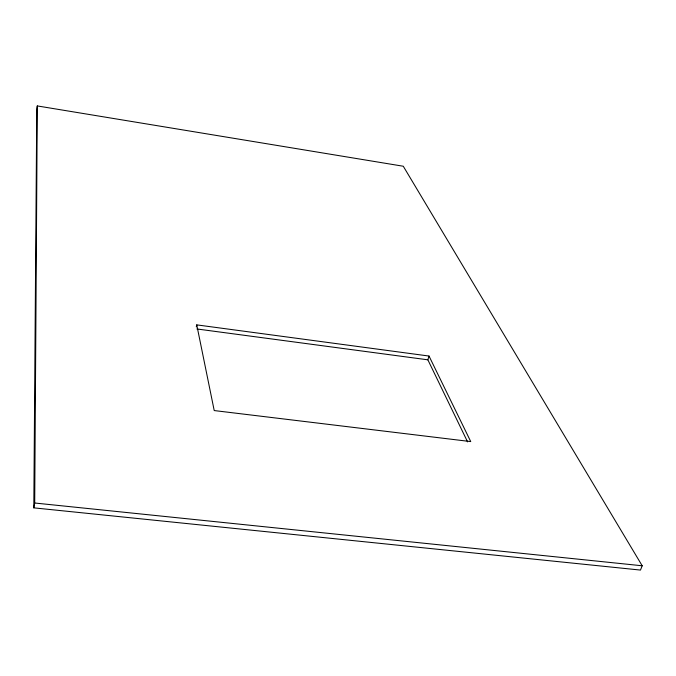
<?xml version="1.0" encoding="UTF-8"?>
<svg xmlns="http://www.w3.org/2000/svg" width="676" height="676" viewBox="0 0 676 676"><rect width="100%" height="100%" fill="white"/><g stroke="black" fill="none" stroke-linecap="round" stroke-linejoin="round"><path stroke-width="1.01" d="M33.8 507.853L36.766 109.115L37.29 105.929L403.276 166.237L642.2 565.778L640.468 570.071L33.8 507.853L34.704 503.012L37.29 105.929M196.302 326.854L196.75 324.877L429.023 356.049L470.741 441.589L214.216 410.56L196.75 324.877M467.581 441.876L427.866 359.818L429.023 356.049M34.704 503.012L642.2 565.778M196.893 328.967L427.866 359.818"/></g></svg>
